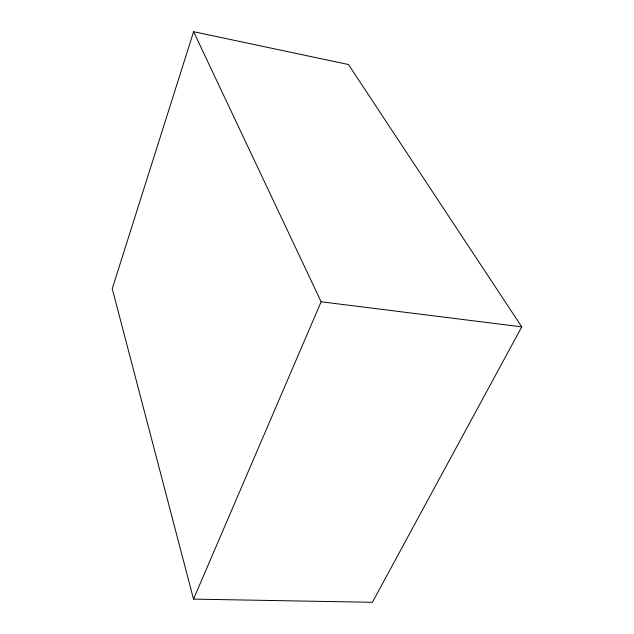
<?xml version="1.0" encoding="UTF-8"?>
<svg xmlns="http://www.w3.org/2000/svg" width="634" height="634" viewBox="0 0 634 634"><rect width="100%" height="100%" fill="white"/><g stroke="black" fill="none" stroke-linecap="round" stroke-linejoin="round"><path stroke-width="0.95" d="M193.608 31.7L112.242 288.7L193.521 599.114L372.372 602.3L521.758 326.867L348.47 64.533L193.608 31.7L321.129 301.776L193.521 599.114M321.129 301.776L521.758 326.867"/></g></svg>
